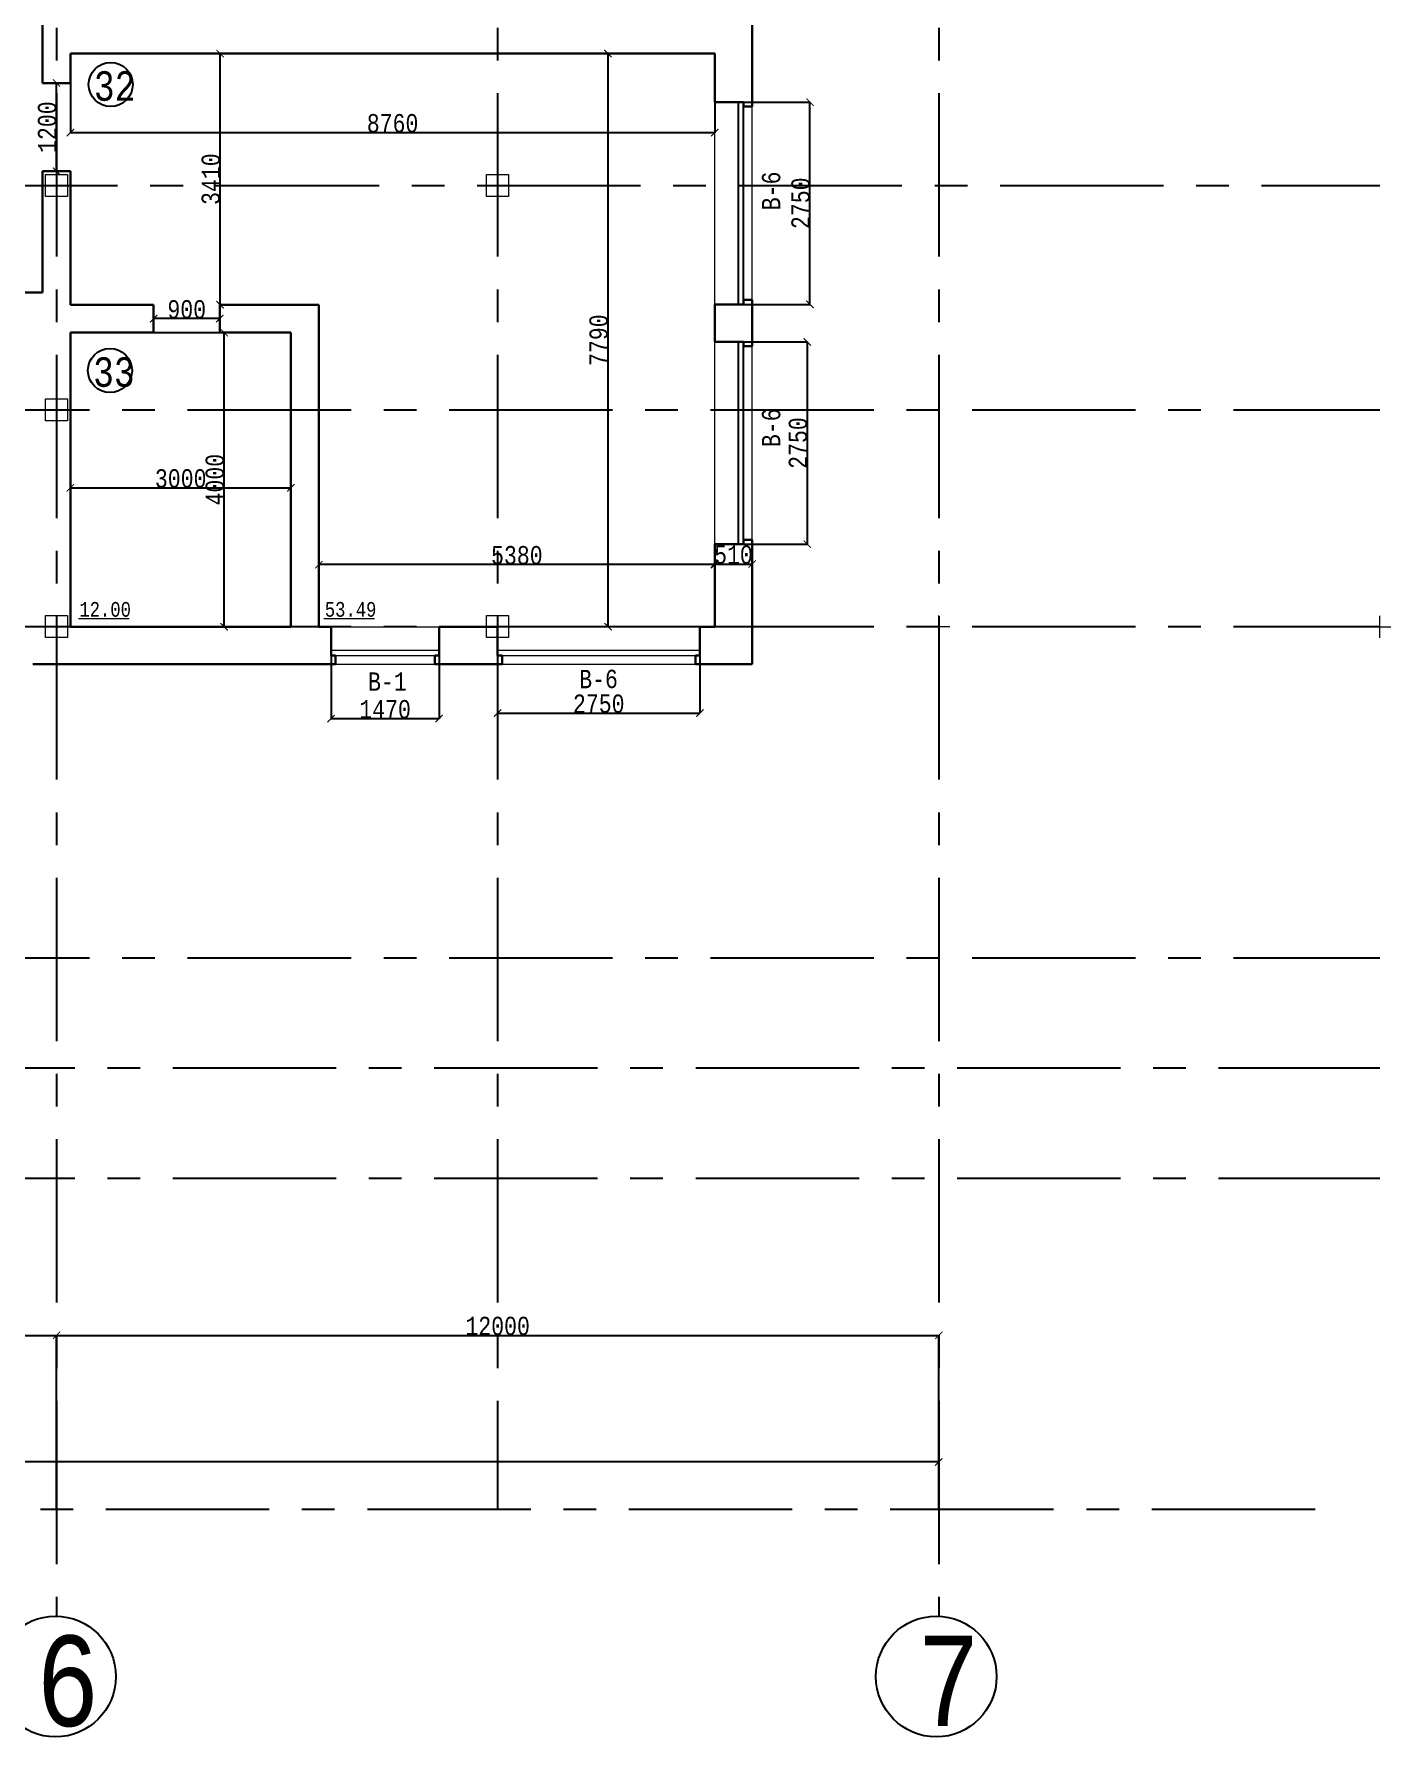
# Model space of a CAD drawing. Header units: millimetres. Extents: x -689206 to 4969298, y -1019800 to 703299.
# Drawn here: x 310068 to 328523, y -94201 to -71044 of the extents above; entities that cross this region are included whole.
import ezdxf

# ---------------------------------------------------------------- set-up
doc = ezdxf.new("R2010")
doc.units = ezdxf.units.MM
doc.linetypes.add('JIS_02_4.0', pattern=[5.5, 4, -1.5])
doc.linetypes.add('осеваяX2', pattern=[101.6, 63.5, -12.7, 12.7, -12.7])
for name, color, linetype, lineweight in [('несущие', 7, 'Continuous', 30), ('ОКНА', 250, 'Continuous', 20), ('РАЗМЕРЫ', 7, 'Continuous', 9), ('сваи', 7, 'JIS_02_4.0', 30), ('стены', 7, 'Continuous', 20)]:
    doc.layers.add(name, color=color, linetype=linetype, lineweight=lineweight)
doc.layers.add('сетка', color=104, linetype='Continuous')
doc.layers.add('четотам', color=7, linetype='Continuous')
doc.styles.add('Аннотативный', font='isocteur.ttf', dxfattribs={"width": 0.7, "height": 250})
doc.dimstyles.new('Аннотативный', dxfattribs={"dimscale": 0, "dimtxt": 250, "dimasz": 100, "dimexe": 1.25, "dimexo": 0.625, "dimtad": 1, "dimdec": 0, "dimtxsty": 'Аннотативный', "dimblk": 'ARCHTICK', "dimcen": 2.5, "dimadec": 0, "dimazin": 0, "dimtfac": 1, "dimtdec": 0, "dimtmove": 0, "dimatfit": 3, "dimfxl": 1, "dimarcsym": 0})

# ---------------------------------------------------------------- blocks, each defined once
blk = doc.blocks.new('_ArchTick')
at = {"color": 0, "linetype": 'ByBlock', "const_width": 0.15}
blk.add_lwpolyline([(-0.5, -0.5), (0.5, 0.5)], dxfattribs=at)
blk = doc.blocks.new('*D949')
at = {"layer": 'Defpoints', "color": 0, "lineweight": 30, "transparency": 16777216}
for p in [(319835, -78251), (319325, -78388), (319835, -78928)]:
    blk.add_point(p, dxfattribs=at)
at = {"layer": 'стены', "color": 0, "lineweight": -2, "transparency": 16777216}
for p, q in [((319325, -78387), (319325, -78249)), ((319325, -78251), (319835, -78251)), ((319835, -78928), (319835, -78249))]:
    blk.add_line(p, q, dxfattribs=at)
at = {"layer": 'стены', "color": 0, "lineweight": -2, "transparency": 16777216, "xscale": 100, "yscale": 100, "zscale": 100, "rotation": 180}
blk.add_blockref('_ArchTick', (319325, -78251), dxfattribs=at)
at = {"layer": 'стены', "color": 0, "lineweight": -2, "transparency": 16777216, "xscale": 100, "yscale": 100, "zscale": 100}
blk.add_blockref('_ArchTick', (319835, -78251), dxfattribs=at)
at = {"layer": 'стены', "color": 0, "lineweight": 13, "transparency": 16777216, "insert": (319580, -78125), "char_height": 250, "attachment_point": 5, "style": 'Аннотативный'}
blk.add_mtext('510', dxfattribs=at)
blk = doc.blocks.new('*D954')
at = {"layer": 'Defpoints', "color": 0, "lineweight": 30, "transparency": 16777216}
for p in [(310562, -75104), (313562, -75104), (313562, -77214)]:
    blk.add_point(p, dxfattribs=at)
at = {"layer": 'РАЗМЕРЫ', "color": 0, "lineweight": -2, "transparency": 16777216}
for p, q in [((310562, -75105), (310562, -77216)), ((313562, -75105), (313562, -77216)), ((310562, -77214), (313562, -77214))]:
    blk.add_line(p, q, dxfattribs=at)
at = {"layer": 'РАЗМЕРЫ', "color": 0, "lineweight": -2, "transparency": 16777216, "xscale": 100, "yscale": 100, "zscale": 100, "rotation": 180}
blk.add_blockref('_ArchTick', (310562, -77214), dxfattribs=at)
at = {"layer": 'РАЗМЕРЫ', "color": 0, "lineweight": -2, "transparency": 16777216, "xscale": 100, "yscale": 100, "zscale": 100}
blk.add_blockref('_ArchTick', (313562, -77214), dxfattribs=at)
at = {"layer": 'РАЗМЕРЫ', "color": 0, "lineweight": 13, "transparency": 16777216, "insert": (312062, -77089), "char_height": 250, "attachment_point": 5, "style": 'Аннотативный'}
blk.add_mtext('3000', dxfattribs=at)
blk = doc.blocks.new('*D955')
at = {"layer": 'Defpoints', "color": 0, "lineweight": 30, "transparency": 16777216}
for p in [(310562, -75104), (312653, -75104), (310562, -79104)]:
    blk.add_point(p, dxfattribs=at)
at = {"layer": 'РАЗМЕРЫ', "color": 0, "lineweight": -2, "transparency": 16777216}
for p, q in [((310563, -75104), (312655, -75104)), ((312653, -79104), (312653, -75104)), ((310563, -79104), (312655, -79104))]:
    blk.add_line(p, q, dxfattribs=at)
at = {"layer": 'РАЗМЕРЫ', "color": 0, "lineweight": -2, "transparency": 16777216, "xscale": 100, "yscale": 100, "zscale": 100}
for p, rotation in [((312653, -75104), 90), ((312653, -79104), 270)]:
    blk.add_blockref('_ArchTick', p, dxfattribs=dict(at, rotation=rotation))
at = {"layer": 'РАЗМЕРЫ', "color": 0, "lineweight": 13, "transparency": 16777216, "insert": (312528, -77104), "char_height": 250, "attachment_point": 5, "rotation": 90, "style": 'Аннотативный'}
blk.add_mtext('4000', dxfattribs=at)
blk = doc.blocks.new('*D956')
at = {"layer": 'Defpoints', "color": 0, "lineweight": 30, "transparency": 16777216}
for p in [(313942, -78259), (313942, -79104), (319325, -79104)]:
    blk.add_point(p, dxfattribs=at)
at = {"layer": 'РАЗМЕРЫ', "color": 0, "lineweight": -2, "transparency": 16777216}
for p, q in [((313942, -79104), (313942, -78257)), ((319325, -78259), (313942, -78259)), ((319325, -79104), (319325, -78257))]:
    blk.add_line(p, q, dxfattribs=at)
at = {"layer": 'РАЗМЕРЫ', "color": 0, "lineweight": -2, "transparency": 16777216, "xscale": 100, "yscale": 100, "zscale": 100, "rotation": 180}
blk.add_blockref('_ArchTick', (313942, -78259), dxfattribs=at)
at = {"layer": 'РАЗМЕРЫ', "color": 0, "lineweight": -2, "transparency": 16777216, "xscale": 100, "yscale": 100, "zscale": 100}
blk.add_blockref('_ArchTick', (319325, -78259), dxfattribs=at)
at = {"layer": 'РАЗМЕРЫ', "color": 0, "lineweight": 13, "transparency": 16777216, "insert": (316634, -78133), "char_height": 250, "attachment_point": 5, "style": 'Аннотативный'}
blk.add_mtext('5380', dxfattribs=at)
blk = doc.blocks.new('*D957')
at = {"layer": 'Defpoints', "color": 0, "lineweight": 30, "transparency": 16777216}
for p in [(317874, -71310), (319325, -71310), (319325, -79104)]:
    blk.add_point(p, dxfattribs=at)
at = {"layer": 'РАЗМЕРЫ', "color": 0, "lineweight": -2, "transparency": 16777216}
for p, q in [((319324, -71310), (317872, -71310)), ((317874, -79104), (317874, -71310)), ((319324, -79104), (317872, -79104))]:
    blk.add_line(p, q, dxfattribs=at)
at = {"layer": 'РАЗМЕРЫ', "color": 0, "lineweight": -2, "transparency": 16777216, "xscale": 100, "yscale": 100, "zscale": 100}
for p, rotation in [((317874, -71310), 90), ((317874, -79104), 270)]:
    blk.add_blockref('_ArchTick', p, dxfattribs=dict(at, rotation=rotation))
at = {"layer": 'РАЗМЕРЫ', "color": 0, "lineweight": 13, "transparency": 16777216, "insert": (317748, -75207), "char_height": 250, "attachment_point": 5, "rotation": 90, "style": 'Аннотативный'}
blk.add_mtext('7790', dxfattribs=at)
blk = doc.blocks.new('*D958')
at = {"layer": 'Defpoints', "color": 0, "lineweight": 30, "transparency": 16777216}
for p in [(312598, -71310), (312598, -71310), (312598, -74724)]:
    blk.add_point(p, dxfattribs=at)
at = {"layer": 'РАЗМЕРЫ', "color": 0, "lineweight": -2, "transparency": 16777216}
for p, q in [((312598, -74724), (312598, -71310)), ((312599, -71310), (312600, -71310)), ((312599, -74724), (312600, -74724))]:
    blk.add_line(p, q, dxfattribs=at)
at = {"layer": 'РАЗМЕРЫ', "color": 0, "lineweight": -2, "transparency": 16777216, "xscale": 100, "yscale": 100, "zscale": 100}
for p, rotation in [((312598, -71310), 90), ((312598, -74724), 270)]:
    blk.add_blockref('_ArchTick', p, dxfattribs=dict(at, rotation=rotation))
at = {"layer": 'РАЗМЕРЫ', "color": 0, "lineweight": 13, "transparency": 16777216, "insert": (312473, -73017), "char_height": 250, "attachment_point": 5, "rotation": 90, "style": 'Аннотативный'}
blk.add_mtext('3410', dxfattribs=at)
blk = doc.blocks.new('*D1019')
at = {"layer": 'Defpoints', "color": 0, "linetype": 'ByBlock', "lineweight": 30, "transparency": 16777216}
for p in [(314107, -79104), (315577, -79104), (315577, -80353)]:
    blk.add_point(p, dxfattribs=at)
at = {"layer": 'РАЗМЕРЫ', "color": 0, "linetype": 'ByBlock', "lineweight": -2, "transparency": 16777216}
for p, q in [((314107, -79105), (314107, -80354)), ((315577, -79105), (315577, -80354)), ((314107, -80353), (315577, -80353))]:
    blk.add_line(p, q, dxfattribs=at)
at = {"layer": 'РАЗМЕРЫ', "color": 0, "linetype": 'ByBlock', "lineweight": -2, "transparency": 16777216, "xscale": 100, "yscale": 100, "zscale": 100, "rotation": 180}
blk.add_blockref('_ArchTick', (314107, -80353), dxfattribs=at)
at = {"layer": 'РАЗМЕРЫ', "color": 0, "linetype": 'ByBlock', "lineweight": -2, "transparency": 16777216, "xscale": 100, "yscale": 100, "zscale": 100}
blk.add_blockref('_ArchTick', (315577, -80353), dxfattribs=at)
at = {"layer": 'РАЗМЕРЫ', "color": 0, "linetype": 'ByBlock', "lineweight": 13, "transparency": 16777216, "insert": (314842, -80228), "char_height": 250, "attachment_point": 5, "style": 'Аннотативный'}
blk.add_mtext('1470', dxfattribs=at)
blk = doc.blocks.new('*D1020')
at = {"layer": 'Defpoints', "color": 0, "linetype": 'ByBlock', "lineweight": 30, "transparency": 16777216}
for p in [(316373, -79102), (319123, -79102), (319123, -80278)]:
    blk.add_point(p, dxfattribs=at)
at = {"layer": 'РАЗМЕРЫ', "color": 0, "linetype": 'ByBlock', "lineweight": -2, "transparency": 16777216}
for p, q in [((316373, -79103), (316373, -80279)), ((319123, -79103), (319123, -80279)), ((316373, -80278), (319123, -80278))]:
    blk.add_line(p, q, dxfattribs=at)
at = {"layer": 'РАЗМЕРЫ', "color": 0, "linetype": 'ByBlock', "lineweight": -2, "transparency": 16777216, "xscale": 100, "yscale": 100, "zscale": 100, "rotation": 180}
blk.add_blockref('_ArchTick', (316373, -80278), dxfattribs=at)
at = {"layer": 'РАЗМЕРЫ', "color": 0, "linetype": 'ByBlock', "lineweight": -2, "transparency": 16777216, "xscale": 100, "yscale": 100, "zscale": 100}
blk.add_blockref('_ArchTick', (319123, -80278), dxfattribs=at)
at = {"layer": 'РАЗМЕРЫ', "color": 0, "linetype": 'ByBlock', "lineweight": 13, "transparency": 16777216, "insert": (317748, -80152), "char_height": 250, "attachment_point": 5, "style": 'Аннотативный'}
blk.add_mtext('2750', dxfattribs=at)
blk = doc.blocks.new('*D1021')
at = {"layer": 'Defpoints', "color": 0, "linetype": 'ByBlock', "lineweight": 30, "transparency": 16777216}
for p in [(319325, -75231), (320585, -75231), (319325, -77981)]:
    blk.add_point(p, dxfattribs=at)
at = {"layer": 'РАЗМЕРЫ', "color": 0, "linetype": 'ByBlock', "lineweight": -2, "transparency": 16777216}
for p, q in [((319326, -75231), (320586, -75231)), ((320585, -77981), (320585, -75231)), ((319326, -77981), (320586, -77981))]:
    blk.add_line(p, q, dxfattribs=at)
at = {"layer": 'РАЗМЕРЫ', "color": 0, "linetype": 'ByBlock', "lineweight": -2, "transparency": 16777216, "xscale": 100, "yscale": 100, "zscale": 100}
for p, rotation in [((320585, -75231), 90), ((320585, -77981), 270)]:
    blk.add_blockref('_ArchTick', p, dxfattribs=dict(at, rotation=rotation))
at = {"layer": 'РАЗМЕРЫ', "color": 0, "linetype": 'ByBlock', "lineweight": 13, "transparency": 16777216, "insert": (320459, -76606), "char_height": 250, "attachment_point": 5, "rotation": 90, "style": 'Аннотативный'}
blk.add_mtext('2750', dxfattribs=at)
blk = doc.blocks.new('*D1022')
at = {"layer": 'Defpoints', "color": 0, "linetype": 'ByBlock', "lineweight": 30, "transparency": 16777216}
for p in [(319325, -71970), (320621, -71970), (319325, -74720)]:
    blk.add_point(p, dxfattribs=at)
at = {"layer": 'РАЗМЕРЫ', "color": 0, "linetype": 'ByBlock', "lineweight": -2, "transparency": 16777216}
for p, q in [((319326, -71970), (320622, -71970)), ((320621, -74720), (320621, -71970)), ((319326, -74720), (320622, -74720))]:
    blk.add_line(p, q, dxfattribs=at)
at = {"layer": 'РАЗМЕРЫ', "color": 0, "linetype": 'ByBlock', "lineweight": -2, "transparency": 16777216, "xscale": 100, "yscale": 100, "zscale": 100}
for p, rotation in [((320621, -71970), 90), ((320621, -74720), 270)]:
    blk.add_blockref('_ArchTick', p, dxfattribs=dict(at, rotation=rotation))
at = {"layer": 'РАЗМЕРЫ', "color": 0, "linetype": 'ByBlock', "lineweight": 13, "transparency": 16777216, "insert": (320495, -73345), "char_height": 250, "attachment_point": 5, "rotation": 90, "style": 'Аннотативный'}
blk.add_mtext('2750', dxfattribs=at)
blk = doc.blocks.new('*D1023')
at = {"layer": 'Defpoints', "color": 0, "linetype": 'ByBlock', "lineweight": 30, "transparency": 16777216}
for p in [(311694, -74914), (311694, -74914), (312594, -74914)]:
    blk.add_point(p, dxfattribs=at)
at = {"layer": 'РАЗМЕРЫ', "color": 0, "linetype": 'ByBlock', "lineweight": -2, "transparency": 16777216}
for p, q in [((311694, -74914), (311694, -74913)), ((312594, -74914), (311694, -74914)), ((312594, -74914), (312594, -74913))]:
    blk.add_line(p, q, dxfattribs=at)
at = {"layer": 'РАЗМЕРЫ', "color": 0, "linetype": 'ByBlock', "lineweight": -2, "transparency": 16777216, "xscale": 100, "yscale": 100, "zscale": 100, "rotation": 180}
blk.add_blockref('_ArchTick', (311694, -74914), dxfattribs=at)
at = {"layer": 'РАЗМЕРЫ', "color": 0, "linetype": 'ByBlock', "lineweight": -2, "transparency": 16777216, "xscale": 100, "yscale": 100, "zscale": 100}
blk.add_blockref('_ArchTick', (312594, -74914), dxfattribs=at)
at = {"layer": 'РАЗМЕРЫ', "color": 0, "linetype": 'ByBlock', "lineweight": 13, "transparency": 16777216, "insert": (312144, -74789), "char_height": 250, "attachment_point": 5, "style": 'Аннотативный'}
blk.add_mtext('900', dxfattribs=at)
blk = doc.blocks.new('*D1024')
at = {"layer": 'Defpoints', "color": 0, "linetype": 'ByBlock', "lineweight": 30, "transparency": 16777216}
for p in [(310372, -71710), (310373, -71710), (310373, -72910)]:
    blk.add_point(p, dxfattribs=at)
at = {"layer": 'РАЗМЕРЫ', "color": 0, "linetype": 'ByBlock', "lineweight": -2, "transparency": 16777216}
for p, q in [((310373, -71710), (310374, -71710)), ((310373, -72910), (310373, -71710)), ((310373, -72910), (310374, -72910))]:
    blk.add_line(p, q, dxfattribs=at)
at = {"layer": 'РАЗМЕРЫ', "color": 0, "linetype": 'ByBlock', "lineweight": -2, "transparency": 16777216, "xscale": 100, "yscale": 100, "zscale": 100}
for p, rotation in [((310373, -71710), 90), ((310373, -72910), 270)]:
    blk.add_blockref('_ArchTick', p, dxfattribs=dict(at, rotation=rotation))
at = {"layer": 'РАЗМЕРЫ', "color": 0, "linetype": 'ByBlock', "lineweight": 13, "transparency": 16777216, "insert": (310247, -72310), "char_height": 250, "attachment_point": 5, "rotation": 90, "style": 'Аннотативный'}
blk.add_mtext('1200', dxfattribs=at)
blk = doc.blocks.new('*D1089')
at = {"layer": 'Defpoints', "color": 0, "linetype": 'ByBlock', "lineweight": 20, "transparency": 16777216}
for p in [(310562, -71310), (319325, -71310), (319325, -72385)]:
    blk.add_point(p, dxfattribs=at)
at = {"layer": 'РАЗМЕРЫ', "color": 0, "linetype": 'ByBlock', "lineweight": -2, "transparency": 16777216}
for p, q in [((310562, -71311), (310562, -72386)), ((319325, -71311), (319325, -72386)), ((310562, -72385), (319325, -72385))]:
    blk.add_line(p, q, dxfattribs=at)
at = {"layer": 'РАЗМЕРЫ', "color": 0, "linetype": 'ByBlock', "lineweight": -2, "transparency": 16777216, "xscale": 100, "yscale": 100, "zscale": 100, "rotation": 180}
blk.add_blockref('_ArchTick', (310562, -72385), dxfattribs=at)
at = {"layer": 'РАЗМЕРЫ', "color": 0, "linetype": 'ByBlock', "lineweight": -2, "transparency": 16777216, "xscale": 100, "yscale": 100, "zscale": 100}
blk.add_blockref('_ArchTick', (319325, -72385), dxfattribs=at)
at = {"layer": 'РАЗМЕРЫ', "color": 0, "linetype": 'ByBlock', "lineweight": 20, "transparency": 16777216, "insert": (314944, -72259), "char_height": 250, "attachment_point": 5, "style": 'Аннотативный'}
blk.add_mtext('8760', dxfattribs=at)
blk = doc.blocks.new('*D1406')
at = {"layer": 'Defpoints', "color": 0, "lineweight": 20, "ltscale": 15000, "transparency": 16777216}
for p in [(310373, -88740), (306713, -91104), (310373, -91104)]:
    blk.add_point(p, dxfattribs=at)
at = {"layer": 'сваи', "color": 0, "lineweight": -2, "ltscale": 15000, "transparency": 16777216}
for p, q in [((306713, -91104), (306713, -88739)), ((306713, -88740), (310373, -88740)), ((310373, -91104), (310373, -88739))]:
    blk.add_line(p, q, dxfattribs=at)
at = {"layer": 'сваи', "color": 0, "lineweight": -2, "ltscale": 15000, "transparency": 16777216, "xscale": 100, "yscale": 100, "zscale": 100, "rotation": 180}
blk.add_blockref('_ArchTick', (306713, -88740), dxfattribs=at)
at = {"layer": 'сваи', "color": 0, "lineweight": -2, "ltscale": 15000, "transparency": 16777216, "xscale": 100, "yscale": 100, "zscale": 100}
blk.add_blockref('_ArchTick', (310373, -88740), dxfattribs=at)
at = {"layer": 'сваи', "color": 0, "lineweight": 20, "ltscale": 15000, "transparency": 16777216, "insert": (308543, -88614), "char_height": 250, "attachment_point": 5, "style": 'Аннотативный'}
blk.add_mtext('3600', dxfattribs=at)
blk = doc.blocks.new('*D1407')
at = {"layer": 'Defpoints', "color": 0, "linetype": 'ByBlock', "lineweight": 20, "ltscale": 35, "transparency": 16777216}
for p in [(322373, -88740), (310373, -91104), (322373, -91104)]:
    blk.add_point(p, dxfattribs=at)
at = {"layer": 'сваи', "color": 0, "linetype": 'ByBlock', "lineweight": -2, "ltscale": 35, "transparency": 16777216}
for p, q in [((310373, -91104), (310373, -88739)), ((310373, -88740), (322373, -88740)), ((322373, -91104), (322373, -88739))]:
    blk.add_line(p, q, dxfattribs=at)
at = {"layer": 'сваи', "color": 0, "linetype": 'ByBlock', "lineweight": -2, "ltscale": 35, "transparency": 16777216, "xscale": 100, "yscale": 100, "zscale": 100, "rotation": 180}
blk.add_blockref('_ArchTick', (310373, -88740), dxfattribs=at)
at = {"layer": 'сваи', "color": 0, "linetype": 'ByBlock', "lineweight": -2, "ltscale": 35, "transparency": 16777216, "xscale": 100, "yscale": 100, "zscale": 100}
blk.add_blockref('_ArchTick', (322373, -88740), dxfattribs=at)
at = {"layer": 'сваи', "color": 0, "linetype": 'ByBlock', "lineweight": 20, "ltscale": 35, "transparency": 16777216, "insert": (316373, -88614), "char_height": 250, "attachment_point": 5, "style": 'Аннотативный'}
blk.add_mtext('12000', dxfattribs=at)
blk = doc.blocks.new('*D1425')
at = {"layer": 'Defpoints', "color": 0, "linetype": 'ByBlock', "lineweight": 20, "ltscale": 35, "transparency": 16777216}
for p in [(269040, -90460), (269040, -91104), (322373, -91104)]:
    blk.add_point(p, dxfattribs=at)
at = {"layer": 'сваи', "color": 0, "linetype": 'ByBlock', "lineweight": -2, "ltscale": 35, "transparency": 16777216}
for p, q in [((269040, -91104), (269040, -90459)), ((322373, -90460), (269040, -90460)), ((322373, -91104), (322373, -90459))]:
    blk.add_line(p, q, dxfattribs=at)
at = {"layer": 'сваи', "color": 0, "linetype": 'ByBlock', "lineweight": -2, "ltscale": 35, "transparency": 16777216, "xscale": 100, "yscale": 100, "zscale": 100, "rotation": 180}
blk.add_blockref('_ArchTick', (269040, -90460), dxfattribs=at)
at = {"layer": 'сваи', "color": 0, "linetype": 'ByBlock', "lineweight": -2, "ltscale": 35, "transparency": 16777216, "xscale": 100, "yscale": 100, "zscale": 100}
blk.add_blockref('_ArchTick', (322373, -90460), dxfattribs=at)
at = {"layer": 'сваи', "color": 0, "linetype": 'ByBlock', "lineweight": 20, "ltscale": 35, "transparency": 16777216, "insert": (295706, -90334), "char_height": 250, "attachment_point": 5, "style": 'Аннотативный'}
blk.add_mtext('53400', dxfattribs=at)

msp = doc.modelspace()

# ---------------------------------------------------------------- linework, layer by layer
at = {"layer": 'несущие', "color": 0}
for p, q in [((310562.1, -71710), (310182.1, -71710)), ((310182.2, -73259.8), (310182.2, -72910.4)), ((310182.2, -72910.4), (310562.1, -72910.4)), ((310562.1, -72910.4), (310562.1, -73252.3)), ((310182.2, -74459.8), (310182.2, -73259.8)), ((310562.1, -74459.8), (310562.1, -73252.3)), ((311694, -74724.3), (311694, -75104.3)), ((312594, -75104.3), (312594, -74724.3)), ((311356.1, -75104.3), (311694, -75104.3))]:
    msp.add_line(p, q, dxfattribs=at)
at = {"layer": 'несущие', "color": 18, "linetype": 'ByBlock', "lineweight": 30, "true_color": 0x000000}
msp.add_line((315576.9, -79494.3), (315576.9, -79104.3), dxfattribs=at)
at = {"layer": 'ОКНА', "lineweight": 25}
for p, q in [((319645, -71970.1), (319645, -74720.1)), ((319715, -74660.1), (319715, -72030.1)), ((319645, -75230.6), (319645, -77980.6)), ((319715, -77920.6), (319715, -75290.6))]:
    msp.add_line(p, q, dxfattribs=at)
at = {"layer": 'ОКНА'}
for p, q in [((314106.9, -79424.3), (315576.9, -79424.3)), ((316372.7, -79424.3), (319122.7, -79424.3)), ((314166.9, -79494.3), (315516.9, -79494.3)), ((316432.7, -79494.3), (319062.7, -79494.3))]:
    msp.add_line(p, q, dxfattribs=at)
at = {"layer": 'ОКНА', "color": 18, "lineweight": 30, "true_color": 0x000000}
for p, q in [((314106.9, -79494.3), (314166.9, -79494.3)), ((314166.9, -79614.3), (314166.9, -79494.3)), ((315576.9, -79494.3), (315516.9, -79494.3)), ((315516.9, -79494.3), (315516.9, -79614.3))]:
    msp.add_line(p, q, dxfattribs=at)
at = {"layer": 'ОКНА', "color": 7, "lineweight": 30, "true_color": 0xffffff}
msp.add_line((314166.9, -79494.3), (314166.9, -79614.3), dxfattribs=at)
at = {"layer": 'РАЗМЕРЫ'}
for p, q in [((319325, -74720.1), (319325, -71970.1)), ((319835, -74660.1), (319835, -72030.1)), ((319325, -77980.6), (319325, -75230.6)), ((319835, -77920.6), (319835, -75290.6)), ((310562.2, -79104.3), (313562.2, -79104.3)), ((310672.1, -78991.8), (311361.3, -78991.8)), ((314010.4, -78991.8), (314699.6, -78991.8)), ((314106.9, -79104.3), (315576.9, -79104.3)), ((316372.7, -79102.3), (319122.7, -79102.3)), ((314166.9, -79614.3), (315576.9, -79614.3)), ((316432.7, -79614.3), (319062.7, -79614.3))]:
    msp.add_line(p, q, dxfattribs=at)
at = {"layer": 'РАЗМЕРЫ', "lineweight": 30}
for p, q in [((319715, -71970.1), (319715, -72030.1)), ((319715, -72030.1), (319835, -72030.1)), ((319835, -72030.1), (319715, -72030.1)), ((310182.2, -74557.5), (309501.3, -74557.5)), ((311694, -74724.3), (310562.1, -74724.3)), ((313942.2, -74724.3), (312594, -74724.3)), ((313942.2, -75104.3), (313942.2, -74724.3)), ((319715, -74720.1), (319715, -74660.1)), ((319715, -74660.1), (319835, -74660.1)), ((311694, -75104.3), (310562.1, -75104.3)), ((313562.2, -75104.3), (312594, -75104.3)), ((313562.2, -79104.3), (313562.2, -75104.3)), ((313942.2, -79104.3), (313942.2, -75104.3)), ((319715, -75230.6), (319715, -75290.6)), ((319715, -75290.6), (319835, -75290.6)), ((319835, -75290.6), (319715, -75290.6)), ((319715, -77980.6), (319715, -77920.6)), ((319715, -77920.6), (319835, -77920.6)), ((316372.7, -79494.3), (316432.7, -79494.3)), ((316432.7, -79494.3), (316432.7, -79614.3)), ((316432.7, -79614.3), (316432.7, -79494.3)), ((319122.7, -79494.3), (319062.7, -79494.3)), ((319062.7, -79494.3), (319062.7, -79614.3))]:
    msp.add_line(p, q, dxfattribs=at)
at = {"layer": 'сетка'}
for centre in [(310358.4, -93380.5), (322338.5, -93379.9)]:
    msp.add_circle(centre, 820.6, dxfattribs=at)
at = {"layer": 'стены', "linetype": 'осеваяX2', "lineweight": 25, "ltscale": 35}
for p, q in [((310372.7, -46956.8), (310372.7, -92560)), ((316372.7, -46956.8), (316372.7, -91104.3)), ((322372.7, -46956.8), (322372.7, -92560)), ((266310, -73102.3), (328372.7, -73102.3)), ((262372.7, -76154.3), (328372.7, -76154.3)), ((262372.7, -79102.3), (328372.7, -79102.3)), ((262372.7, -83604.3), (328372.7, -83604.3)), ((262170.4, -85104.3), (328372.7, -85104.3)), ((262170.4, -86604.3), (328372.7, -86604.3)), ((268372.7, -91104.3), (327922.7, -91104.3))]:
    msp.add_line(p, q, dxfattribs=at)
at = {"layer": 'стены', "lineweight": 30}
for p, q in [((310182.1, -71710), (310182.1, -64610.4)), ((319835, -70800.3), (319835, -72030.1)), ((310562.1, -71310.3), (319325, -71310.3)), ((310562.1, -71710), (310562.1, -71310.3)), ((319325, -71970.1), (319325, -71310.3)), ((319325, -71970.1), (319715, -71970.1)), ((310182.2, -74557.5), (310182.2, -74459.8)), ((310562.1, -74724.3), (310562.1, -74459.8)), ((319325, -75230.6), (319325, -74720.1)), ((319715, -74720.1), (319325, -74720.1)), ((319835, -74660.1), (319835, -75290.6)), ((310562.1, -79102.3), (310562.1, -75104.3)), ((319325, -75230.6), (319715, -75230.6)), ((319325, -79102.3), (319325, -77980.6)), ((319715, -77980.6), (319325, -77980.6)), ((319835, -77920.6), (319835, -79614.3)), ((310562.2, -79104.3), (313488.4, -79104.3)), ((313488.4, -79104.3), (313562.2, -79104.3)), ((313942.2, -79104.3), (314106.9, -79104.3)), ((315576.9, -79104.3), (316372.7, -79104.3)), ((319122.7, -79104.3), (319325, -79104.3)), ((313428.4, -79614.3), (310052.2, -79614.3)), ((314166.9, -79614.3), (313428.4, -79614.3)), ((316432.7, -79614.3), (315516.9, -79614.3)), ((319835, -79614.3), (319062.7, -79614.3))]:
    msp.add_line(p, q, dxfattribs=at)
at = {"layer": 'стены'}
for p, q in [((322372.7, -79252.3), (322372.7, -78952.3)), ((316222.7, -79102.3), (316372.7, -79102.3)), ((316372.7, -79252.3), (316372.7, -79102.3)), ((322222.7, -79102.3), (322522.7, -79102.3))]:
    msp.add_line(p, q, dxfattribs=at)
at = {"layer": 'стены', "linetype": 'JIS_02_4.0', "lineweight": 18, "ltscale": 300}
for p, q in [((328372.7, -79254.3), (328372.7, -78954.3)), ((328222.7, -79104.3), (328522.7, -79104.3))]:
    msp.add_line(p, q, dxfattribs=at)
at = {"layer": 'стены', "color": 18, "lineweight": 30, "true_color": 0x000000}
for p, q in [((314106.9, -79104.3), (314106.9, -79494.3)), ((316372.7, -79104.3), (316372.7, -79494.3)), ((319122.7, -79494.3), (319122.7, -79104.3))]:
    msp.add_line(p, q, dxfattribs=at)
at = {"layer": 'стены'}
for points in [[(310222.7, -72952.3), (310522.7, -72952.3), (310522.7, -73252.3), (310222.7, -73252.3)], [(316222.7, -72952.3), (316522.7, -72952.3), (316522.7, -73252.3), (316222.7, -73252.3)]]:
    msp.add_lwpolyline(points, close=True, dxfattribs=at)
at = {"layer": 'стены', "lineweight": 20}
for points in [[(310222.7, -76004.3), (310522.7, -76004.3), (310522.7, -76304.3), (310222.7, -76304.3)], [(310222.7, -78952.3), (310522.7, -78952.3), (310522.7, -79252.3), (310222.7, -79252.3)], [(316222.7, -78952.3), (316522.7, -78952.3), (316522.7, -79252.3), (316222.7, -79252.3)]]:
    msp.add_lwpolyline(points, close=True, dxfattribs=at)
at = {"layer": 'четотам'}
for centre in [(311110, -71730), (311100, -75620)]:
    msp.add_circle(centre, 300, dxfattribs=at)

# ---------------------------------------------------------------- texts
at = {"layer": 'РАЗМЕРЫ', "lineweight": 20, "ltscale": 150, "char_height": 401.1, "width": 1460, "attachment_point": 1, "style": 'Аннотативный'}
for s, insert in [('32', (310882, -71550.1)), ('33', (310872, -75440.1))]:
    msp.add_mtext(s, dxfattribs=dict(at, insert=insert))
at = {"layer": 'РАЗМЕРЫ', "lineweight": 20, "ltscale": 150, "char_height": 250, "width": 922.913, "attachment_point": 1, "style": 'Аннотативный'}
for s, insert, rotation in [('В-6', (319967, -73440), 90), ('В-6', (319967, -76661.8), 90), ('В-1', (314609.8, -79725.1), 0.25592), ('В-6', (317481.5, -79690.6), 0.25592)]:
    msp.add_mtext(s, dxfattribs=dict(at, insert=insert, rotation=rotation))
at = {"layer": 'РАЗМЕРЫ', "char_height": 200, "width": 656.117, "attachment_point": 1, "style": 'Аннотативный'}
for s, insert in [('12.00', (310683.8, -78767.7)), ('53.49', (314022.1, -78767.7))]:
    msp.add_mtext(s, dxfattribs=dict(at, insert=insert))
at = {"layer": 'сетка', "color": 0, "char_height": 1230.9, "width": 1230.932, "attachment_point": 1, "style": 'Аннотативный'}
for s, insert in [('6', (310094.1, -92822.4)), ('7', (322074.3, -92821.8))]:
    msp.add_mtext(s, dxfattribs=dict(at, insert=insert))

# ---------------------------------------------------------------- dimensions: what is measured, and where the dimension line sits
at = {"layer": 'РАЗМЕРЫ', "linetype": 'ByBlock', "lineweight": 20}
dim = msp.add_linear_dim(base=(319325, -72384.8), p1=(310562.1, -71310.3), p2=(319325, -71310.3), text='8760', dimstyle='Аннотативный', dxfattribs=at)
dim.commit()
dim.dimension.update_dxf_attribs({"geometry": '*D1089', "text_midpoint": (314943.5, -72259.2)})
at = {"layer": 'РАЗМЕРЫ', "lineweight": 13}
for base, p1, p2, text, picture, middle in [((312598.3, -71310.3), (312598.3, -74724.3), (312598.3, -71310.3), '3410', '*D958', (312472.7, -73017.3)), ((317873.7, -71310.3), (319325, -79104.3), (319325, -71310.3), '7790', '*D957', (317748.1, -75207.3))]:
    dim = msp.add_linear_dim(base=base, p1=p1, p2=p2, angle=90, text=text, dimstyle='Аннотативный', dxfattribs=at)
    dim.commit()
    dim.dimension.update_dxf_attribs({"geometry": picture, "text_midpoint": middle})
at = {"layer": 'РАЗМЕРЫ', "color": 18, "linetype": 'ByBlock', "lineweight": 13, "true_color": 0x000000}
for base, p1, p2, picture, middle in [((310372.7, -71710), (310372.7, -72910.4), (310372.1, -71710), '*D1024', (310247.1, -72310.2)), ((320620.5, -71970.1), (319325, -74720.1), (319325, -71970.1), '*D1022', (320494.9, -73345.1)), ((320584.8, -75230.6), (319325, -77980.6), (319325, -75230.6), '*D1021', (320459.1, -76605.6))]:
    dim = msp.add_linear_dim(base=base, p1=p1, p2=p2, angle=90, dimstyle='Аннотативный', dxfattribs=at)
    dim.commit()
    dim.dimension.update_dxf_attribs({"geometry": picture, "text_midpoint": middle})
for base, p1, p2, picture, middle in [((311694, -74914.3), (312594, -74914.3), (311694, -74914.3), '*D1023', (312144, -74788.7)), ((315576.9, -80353.1), (314106.9, -79104.3), (315576.9, -79104.3), '*D1019', (314841.9, -80227.5)), ((319122.7, -80277.7), (316372.7, -79102.3), (319122.7, -79102.3), '*D1020', (317747.7, -80152.1))]:
    dim = msp.add_linear_dim(base=base, p1=p1, p2=p2, dimstyle='Аннотативный', dxfattribs=at)
    dim.commit()
    dim.dimension.update_dxf_attribs({"geometry": picture, "text_midpoint": middle})
at = {"layer": 'РАЗМЕРЫ', "lineweight": 13}
dim = msp.add_linear_dim(base=(313562.2, -77214.3), p1=(310562.1, -75104.3), p2=(313562.2, -75104.3), dimstyle='Аннотативный', dxfattribs=at)
dim.commit()
dim.dimension.update_dxf_attribs({"geometry": '*D954', "text_midpoint": (312062.1, -77088.7)})
dim = msp.add_linear_dim(base=(312653.3, -75104.3), p1=(310562.2, -79104.3), p2=(310562.1, -75104.3), angle=90, dimstyle='Аннотативный', dxfattribs=at)
dim.commit()
dim.dimension.update_dxf_attribs({"geometry": '*D955', "text_midpoint": (312527.7, -77104.3)})
dim = msp.add_linear_dim(base=(313942.2, -78258.5), p1=(319325, -79104.3), p2=(313942.2, -79104.3), text='5380', dimstyle='Аннотативный', dxfattribs=at)
dim.commit()
dim.dimension.update_dxf_attribs({"geometry": '*D956', "text_midpoint": (316633.6, -78132.9)})
at = {"layer": 'сваи', "lineweight": 20, "ltscale": 15000}
dim = msp.add_linear_dim(base=(310372.7, -88740), p1=(306712.8, -91104.3), p2=(310372.7, -91104.3), text='3600', dimstyle='Аннотативный', dxfattribs=at)
dim.commit()
dim.dimension.update_dxf_attribs({"geometry": '*D1406', "text_midpoint": (308542.8, -88614.4)})
at = {"layer": 'сваи', "linetype": 'ByBlock', "lineweight": 20, "ltscale": 35}
dim = msp.add_linear_dim(base=(322372.7, -88740), p1=(310372.7, -91104.3), p2=(322372.7, -91104.3), dimstyle='Аннотативный', dxfattribs=at)
dim.commit()
dim.dimension.update_dxf_attribs({"geometry": '*D1407', "text_midpoint": (316372.7, -88614.4)})
dim = msp.add_linear_dim(base=(269040, -90460), p1=(322372.7, -91104.3), p2=(269040, -91104.3), text='53400', dimstyle='Аннотативный', dxfattribs=at)
dim.commit()
dim.dimension.update_dxf_attribs({"geometry": '*D1425', "text_midpoint": (295706.4, -90334.4)})
at = {"layer": 'стены', "lineweight": 13}
dim = msp.add_linear_dim(base=(319835, -78250.7), p1=(319325, -78387.6), p2=(319835, -78928.4), dimstyle='Аннотативный', dxfattribs=at)
dim.commit()
dim.dimension.update_dxf_attribs({"geometry": '*D949', "text_midpoint": (319580, -78125.1)})

doc.saveas('drawing.dxf')
